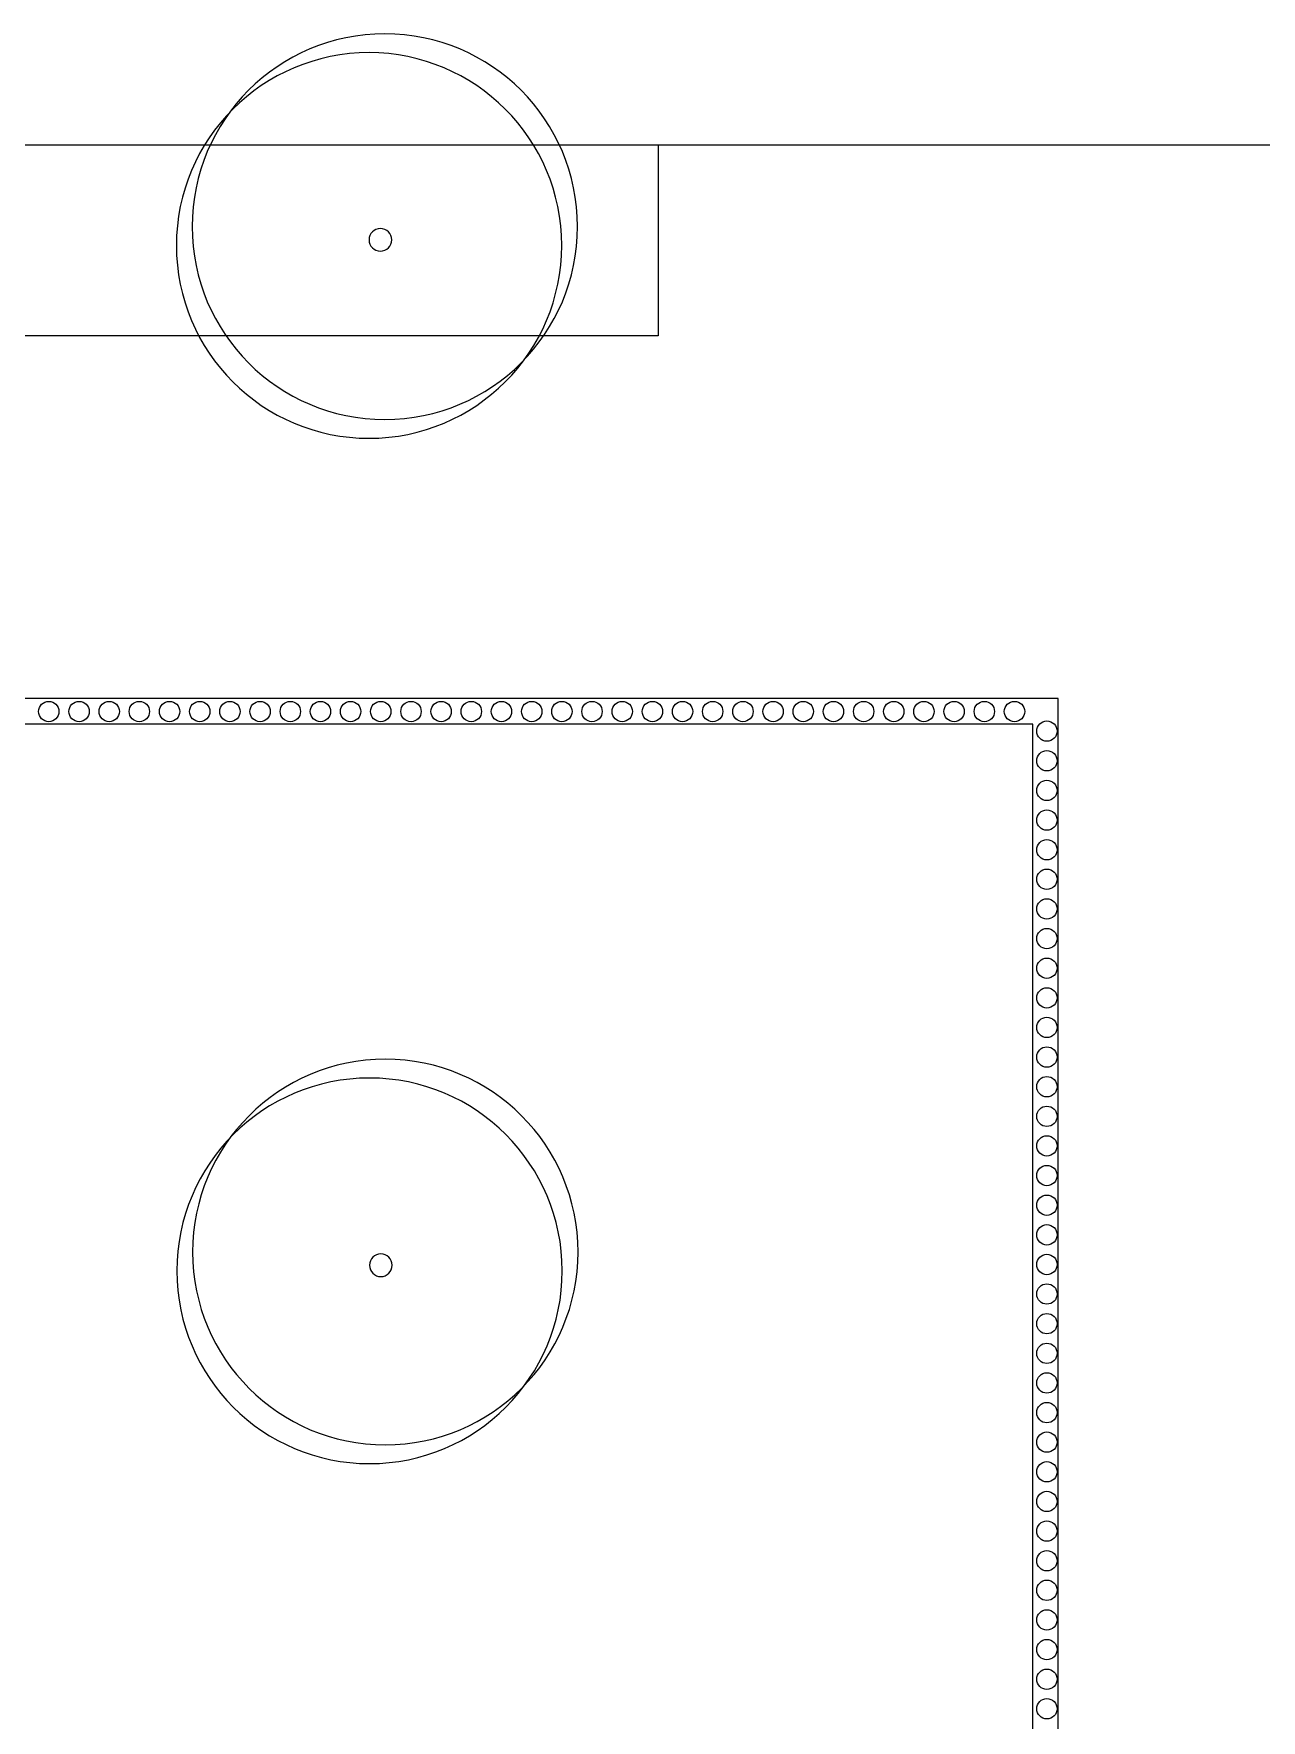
# Model space of a CAD drawing. Header units: metres. Extents: x 0 to 570, y -16 to 122.
# Drawn here: x 549.19 to 558.84, y 94.66 to 107.91 of the extents above; entities that cross this region are included whole.
import ezdxf

# ---------------------------------------------------------------- set-up
doc = ezdxf.new("R2010")
doc.units = ezdxf.units.M
doc.layers.add('ARQ- ARBOLES', color=85, linetype='Continuous', lineweight=13)
doc.layers.add('ARQ-ZONAS VERDES', color=82, linetype='Continuous', lineweight=13)
for name, color, linetype in [('ARQ-MOBILIARIO URBANO', 252, 'Continuous'), ('ARQ-MUROS MAMPOSTERIA', 7, 'Continuous'), ('ARQ-SUELO', 252, 'Continuous')]:
    doc.layers.add(name, color=color, linetype=linetype)

# ---------------------------------------------------------------- blocks, each defined once
blk = doc.blocks.new('ARBOL')
at = {"layer": 'ARQ- ARBOLES'}
for centre, radius in [((128.732, 225.111), 1.515), ((128.856, 224.963), 1.515), ((128.821, 225.067), 0.0892)]:
    blk.add_circle(centre, radius, dxfattribs=at)
blk = doc.blocks.new('reja')
at = {"layer": 'ARQ-MOBILIARIO URBANO'}
for points in [[(132.436, 234.341), (132.442, 285.041), (87.754, 285.041), (87.754, 279.341)], [(132.236, 234.341), (132.242, 284.841), (87.954, 284.841), (87.954, 279.341)]]:
    blk.add_lwpolyline(points, dxfattribs=at)
for centre in [(124.505, 284.94), (124.743, 284.94), (124.98, 284.94), (125.217, 284.94), (125.455, 284.94), (125.692, 284.94), (125.929, 284.94), (126.166, 284.94), (126.404, 284.94), (126.641, 284.94), (126.878, 284.94), (127.115, 284.94), (127.353, 284.94), (127.59, 284.94), (127.827, 284.94), (128.064, 284.94), (128.302, 284.94), (128.539, 284.94), (128.776, 284.94), (129.014, 284.94), (129.251, 284.94), (129.488, 284.94), (129.725, 284.94), (129.963, 284.94), (130.2, 284.94), (130.437, 284.94), (130.674, 284.94), (130.912, 284.94), (131.149, 284.94), (131.386, 284.94), (131.623, 284.94), (131.861, 284.94), (132.098, 284.94), (132.353, 284.786), (132.353, 284.553), (132.353, 284.32), (132.353, 284.087), (132.353, 283.854), (132.353, 283.622), (132.353, 283.389), (132.353, 283.156), (132.353, 282.923), (132.353, 282.69), (132.353, 282.458), (132.353, 282.225), (132.353, 281.992), (132.353, 281.759), (132.353, 281.527), (132.353, 281.294), (132.353, 281.061), (132.353, 280.828), (132.353, 280.595), (132.353, 280.363), (132.353, 280.13), (132.353, 279.897), (132.353, 279.664), (132.353, 279.431), (132.353, 279.199), (132.353, 278.966), (132.353, 278.733), (132.353, 278.5), (132.353, 278.267), (132.353, 278.035), (132.353, 277.802), (132.353, 277.569), (132.353, 277.336), (132.353, 277.104)]:
    blk.add_circle(centre, 0.08, dxfattribs=at)

msp = doc.modelspace()

# ---------------------------------------------------------------- linework, layer by layer
at = {"layer": 'ARQ-SUELO'}
msp.add_lwpolyline([(568.493, 100.289), (568.493, 102.039, 0.414213), (563.493, 107.039), (468.703, 107.039, 0.414213), (463.703, 102.039), (463.703, 100.289)], format="xyb", dxfattribs=at)
at = {"layer": 'ARQ-ZONAS VERDES'}
for points in [[(554.098, 107.039), (554.098, 105.539), (537.548, 105.539), (537.548, 107.039), (548.948, 107.039)], [(557.244, 102.689), (537.656, 102.689), (537.656, 99.189), (539.256, 99.189), (539.256, 100.189), (542.156, 100.189), (542.156, 99.189), (547.156, 99.189), (547.156, 95.989), (549.056, 95.989), (549.056, 89.889), (547.156, 89.889), (547.156, 86.689), (542.156, 86.689), (542.156, 85.689), (539.256, 85.689), (539.256, 82.039), (557.242, 82.039), (557.244, 102.689)]]:
    msp.add_lwpolyline(points, dxfattribs=at)

# ---------------------------------------------------------------- block references
at = {"layer": 'ARQ-MUROS MAMPOSTERIA'}
msp.add_blockref('reja', (424.803, -182.352), dxfattribs=at)
at = {"layer": 'ARQ-ZONAS VERDES', "xscale": -1, "rotation": 180}
for p in [(423.094, 331.361), (423.098, 323.304), (423.098, 323.304)]:
    msp.add_blockref('ARBOL', p, dxfattribs=at)

doc.saveas('drawing.dxf')
